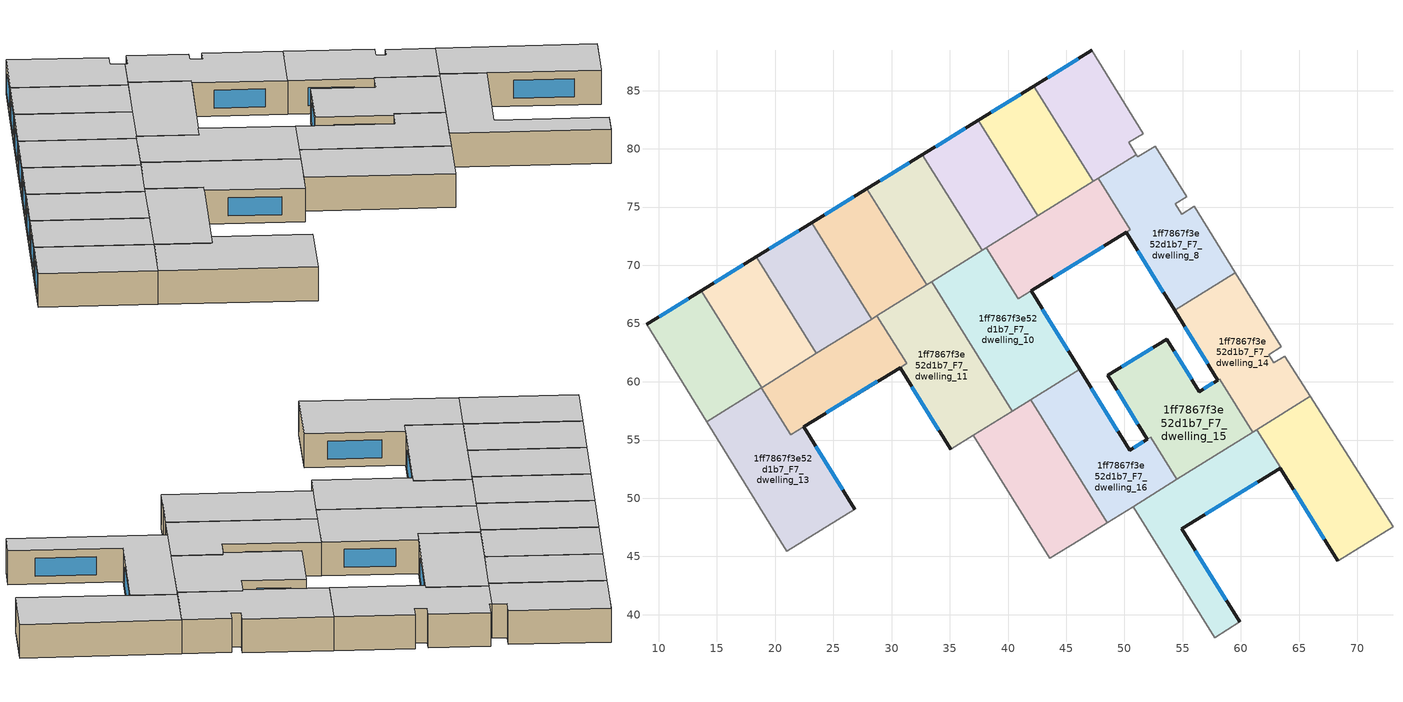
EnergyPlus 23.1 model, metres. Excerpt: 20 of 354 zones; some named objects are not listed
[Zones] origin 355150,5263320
1ff7867f3e52d1b7_F7_dwelling_0
 floor to 1ff7867f3e52d1b7_F6_dwelling_0 (EU_floor_Construction): 47.19,88.45 51.62,81.31 50.37,80.54 51.01,79.5 47.32,77.21 42.22,85.39 z21
 wall outside (EU_wall_Construction): 47.19,88.45 42.22,85.39 z21:24
 wall adiabatic (EU_wall_Construction): 51.01,79.5 50.37,80.54 51.62,81.31 47.19,88.45 z21:24
 wall to 1ff7867f3e52d1b7_F7_dwelling_1 (EU_wall_Construction): 42.22,85.39 47.32,77.21 z21:24
 wall to 1ff7867f3e52d1b7_F7_dwelling_8 (EU_wall_Construction): 47.76,77.48 51.01,79.5 z21:24
 wall to 1ff7867f3e52d1b7_F7_dwelling_9 (EU_wall_Construction): 47.32,77.21 47.76,77.48 z21:24
 window (EU_Window_Construction): 46.02,87.73 43.39,86.11 z21.7:23.3
 ceiling to 1ff7867f3e52d1b7_F8_dwelling_0 (EU_floor_Construction): 51.01,79.5 50.37,80.54 51.62,81.31 47.19,88.45 42.22,85.39 47.32,77.21 z24
1ff7867f3e52d1b7_F7_dwelling_1
 floor to 1ff7867f3e52d1b7_F6_dwelling_1 (EU_floor_Construction): 42.22,85.39 47.32,77.21 42.54,74.24 37.43,82.45 z21
 wall outside (EU_wall_Construction): 42.22,85.39 37.43,82.45 z21:24
 wall to 1ff7867f3e52d1b7_F7_dwelling_2 (EU_wall_Construction): 37.43,82.45 42.54,74.24 z21:24
 wall to 1ff7867f3e52d1b7_F7_dwelling_9 (EU_wall_Construction): 42.54,74.24 47.32,77.21 z21:24
 window (EU_Window_Construction): 41.1,84.7 38.56,83.14 z21.7:23.3
 ceiling to 1ff7867f3e52d1b7_F8_dwelling_1 (EU_floor_Construction): 47.32,77.21 42.22,85.39 37.43,82.45 42.54,74.24 z24
1ff7867f3e52d1b7_F7_dwelling_10
 floor to 1ff7867f3e52d1b7_F6_dwelling_10 (EU_floor_Construction): 41.98,67.81 46.15,61.07 40.35,57.47 33.44,68.58 38.14,71.5 40.86,67.12 z21
 wall outside (EU_wall_Construction): 46.15,61.07 41.98,67.81 z21:24
 wall to 1ff7867f3e52d1b7_F7_dwelling_11 (EU_wall_Construction): 33.44,68.58 40.35,57.47 z21:24
 wall to 1ff7867f3e52d1b7_F7_dwelling_9 (EU_wall_Construction): 41.98,67.81 40.86,67.12 38.14,71.5 z21:24
 wall to 1ff7867f3e52d1b7_F7_dwelling_16 (EU_wall_Construction): 41.96,58.46 46.15,61.07 z21:24
 wall to 1ff7867f3e52d1b7_F7_dwelling_3 (EU_wall_Construction): 37.77,71.27 33.44,68.58 z21:24
 wall to 1ff7867f3e52d1b7_F7_dwelling_17 (EU_wall_Construction): 40.36,57.47 41.96,58.46 z21:24
 wall to 1ff7867f3e52d1b7_F7_dwelling_2 (EU_wall_Construction): 38.14,71.5 37.77,71.27 z21:24
 window (EU_Window_Construction): 45.17,62.65 42.96,66.23 z21.7:23.3
 ceiling to 1ff7867f3e52d1b7_F8_dwelling_10 (EU_floor_Construction): 46.15,61.07 41.98,67.81 40.86,67.12 38.14,71.5 33.44,68.58 40.35,57.47 z24
1ff7867f3e52d1b7_F7_dwelling_11
 floor to 1ff7867f3e52d1b7_F6_dwelling_11 (EU_floor_Construction): 33.44,68.58 40.35,57.47 35.08,54.19 30.72,61.22 31.29,61.57 28.74,65.66 z21
 wall outside (EU_wall_Construction): 30.72,61.22 35.08,54.19 z21:24
 wall to 1ff7867f3e52d1b7_F7_dwelling_12 (EU_wall_Construction): 28.74,65.66 31.29,61.57 30.72,61.22 z21:24
 wall to 1ff7867f3e52d1b7_F7_dwelling_4 (EU_wall_Construction): 33.02,68.32 28.74,65.66 z21:24
 wall to 1ff7867f3e52d1b7_F7_dwelling_17 (EU_wall_Construction): 37.01,55.39 40.35,57.47 z21:24
 wall to 1ff7867f3e52d1b7_F7_dwelling_18 (EU_wall_Construction): 35.08,54.19 37.01,55.39 z21:24
 wall to 1ff7867f3e52d1b7_F7_dwelling_3 (EU_wall_Construction): 33.44,68.58 33.02,68.32 z21:24
 window (EU_Window_Construction): 31.75,59.57 34.06,55.84 z21.7:23.3
 ceiling to 1ff7867f3e52d1b7_F8_dwelling_11 (EU_floor_Construction): 40.35,57.47 33.44,68.58 28.74,65.66 31.29,61.57 30.72,61.22 35.08,54.19 z24
1ff7867f3e52d1b7_F7_dwelling_12
 floor to 1ff7867f3e52d1b7_F6_dwelling_12 (EU_floor_Construction): 28.74,65.66 31.29,61.57 21.33,55.45 18.82,59.49 z21
 wall outside (EU_wall_Construction): 22.45,56.14 30.73,61.22 z21:24
 wall to 1ff7867f3e52d1b7_F7_dwelling_13 (EU_wall_Construction): 18.82,59.49 21.33,55.45 22.45,56.14 z21:24
 wall to 1ff7867f3e52d1b7_F7_dwelling_5 (EU_wall_Construction): 28.28,65.37 23.55,62.43 z21:24
 wall to 1ff7867f3e52d1b7_F7_dwelling_6 (EU_wall_Construction): 23.55,62.43 18.84,59.5 z21:24
 wall to 1ff7867f3e52d1b7_F7_dwelling_4 (EU_wall_Construction): 28.74,65.66 28.28,65.37 z21:24
 wall to 1ff7867f3e52d1b7_F7_dwelling_7 (EU_wall_Construction): 18.84,59.5 18.82,59.49 z21:24
 window (EU_Window_Construction): 24.4,57.33 28.78,60.03 z21.7:23.3
 ceiling to 1ff7867f3e52d1b7_F8_dwelling_12 (EU_floor_Construction): 31.29,61.57 28.74,65.66 18.82,59.49 21.33,55.45 z24
1ff7867f3e52d1b7_F7_dwelling_13
 floor to 1ff7867f3e52d1b7_F6_dwelling_13 (EU_floor_Construction): 22.45,56.14 26.84,49.06 21.02,45.44 14.13,56.57 18.82,59.49 21.33,55.45 z21
 wall outside (EU_wall_Construction): 26.84,49.06 22.45,56.14 z21:24
 wall to 1ff7867f3e52d1b7_F7_dwelling_19 (EU_wall_Construction): 21.02,45.44 26.84,49.06 z21:24
 wall adiabatic (EU_wall_Construction): 14.13,56.57 21.02,45.44 z21:24
 wall to 1ff7867f3e52d1b7_F7_dwelling_7 (EU_wall_Construction): 18.82,59.49 14.13,56.57 z21:24
 window (EU_Window_Construction): 25.81,50.72 23.48,54.48 z21.7:23.3
 ceiling to 1ff7867f3e52d1b7_F8_dwelling_13 (EU_floor_Construction): 26.84,49.06 22.45,56.14 21.33,55.45 18.82,59.49 14.13,56.57 21.02,45.44 z24
1ff7867f3e52d1b7_F7_dwelling_14
 floor to 1ff7867f3e52d1b7_F6_dwelling_14 (EU_floor_Construction): 59.51,69.38 63.46,63.01 62.38,62.33 62.83,61.62 63.75,62.2 65.95,58.74 61.01,55.67 58.17,60.23 58.01,60.13 54.29,66.13 z21
 wall outside (EU_wall_Construction): 54.29,66.13 58.01,60.13 z21:24
 wall adiabatic (EU_wall_Construction): 65.95,58.74 63.75,62.2 62.83,61.62 62.38,62.33 63.46,63.01 59.51,69.38 z21:24
 wall to 1ff7867f3e52d1b7_F7_dwelling_8 (EU_wall_Construction): 59.51,69.38 54.29,66.13 z21:24
 wall to 1ff7867f3e52d1b7_F7_dwelling_20 (EU_wall_Construction): 61.36,55.89 65.95,58.74 z21:24
 wall to 1ff7867f3e52d1b7_F7_dwelling_15 (EU_wall_Construction): 58.17,60.22 61.01,55.67 / 58.01,60.13 58.17,60.23 z21:24
 wall to 1ff7867f3e52d1b7_F7_dwelling_21 (EU_wall_Construction): 61.01,55.67 61.36,55.89 z21:24
 window (EU_Window_Construction): 55.17,64.72 57.14,61.54 z21.7:23.3
 ceiling to 1ff7867f3e52d1b7_F8_dwelling_14 (EU_floor_Construction): 65.95,58.74 63.75,62.2 62.83,61.62 62.38,62.33 63.46,63.01 59.51,69.38 54.29,66.13 58.01,60.13 58.17,60.23 61.01,55.67 z24
1ff7867f3e52d1b7_F7_dwelling_15
 floor to 1ff7867f3e52d1b7_F6_dwelling_15 (EU_floor_Construction): 58.17,60.22 61.01,55.67 54.5,51.62 52.24,55.24 51.96,55.06 48.57,60.54 53.64,63.66 56.43,59.16 58.01,60.13 z21
 wall outside (EU_wall_Construction): 58.01,60.12 56.43,59.16 53.64,63.66 48.57,60.54 51.96,55.06 z21:24
 wall to 1ff7867f3e52d1b7_F7_dwelling_21 (EU_wall_Construction): 54.5,51.62 61.01,55.67 z21:24
 wall to 1ff7867f3e52d1b7_F7_dwelling_16 (EU_wall_Construction): 52.25,55.24 54.5,51.62 / 51.96,55.06 52.24,55.24 z21:24
 window (EU_Window_Construction): 55.77,60.21 54.29,62.6 / 57.63,59.9 56.8,59.38 / 49.36,59.25 51.16,56.35 / 52.45,62.93 49.76,61.27 z21.7:23.3
 ceiling to 1ff7867f3e52d1b7_F8_dwelling_15 (EU_floor_Construction): 61.01,55.67 58.17,60.22 58.01,60.13 56.43,59.16 53.64,63.66 48.57,60.54 51.96,55.06 52.24,55.24 54.5,51.62 z24
1ff7867f3e52d1b7_F7_dwelling_16
 floor to 1ff7867f3e52d1b7_F6_dwelling_16 (EU_floor_Construction): 52.24,55.24 54.5,51.62 48.52,47.91 41.96,58.46 46.15,61.07 50.45,54.13 z21
 wall outside (EU_wall_Construction): 51.96,55.06 50.45,54.13 46.15,61.07 z21:24
 wall to 1ff7867f3e52d1b7_F7_dwelling_17 (EU_wall_Construction): 41.96,58.46 48.52,47.91 z21:24
 wall to 1ff7867f3e52d1b7_F7_dwelling_22 (EU_wall_Construction): 48.52,47.91 50.74,49.28 z21:24
 wall to 1ff7867f3e52d1b7_F7_dwelling_21 (EU_wall_Construction): 50.74,49.28 54.5,51.62 z21:24
 window (EU_Window_Construction): 49.44,55.76 47.16,59.44 / 51.6,54.84 50.8,54.35 z21.7:23.3
 ceiling to 1ff7867f3e52d1b7_F8_dwelling_16 (EU_floor_Construction): 54.5,51.62 52.24,55.24 50.45,54.13 46.15,61.07 41.96,58.46 48.52,47.91 z24
1ff7867f3e52d1b7_F7_dwelling_17
 floor to 1ff7867f3e52d1b7_F6_dwelling_17 (EU_floor_Construction): 41.96,58.46 48.52,47.91 43.58,44.83 37.01,55.39 z21
 wall to 1ff7867f3e52d1b7_F7_dwelling_18 (EU_wall_Construction): 37.01,55.39 43.58,44.83 z21:24
 wall to 1ff7867f3e52d1b7_F7_dwelling_23 (EU_wall_Construction): 43.58,44.83 46.09,46.39 z21:24
 wall to 1ff7867f3e52d1b7_F7_dwelling_22 (EU_wall_Construction): 46.09,46.39 48.52,47.9 z21:24
 ceiling to 1ff7867f3e52d1b7_F8_dwelling_17 (EU_floor_Construction): 48.52,47.91 41.96,58.46 37.01,55.39 43.58,44.83 z24
1ff7867f3e52d1b7_F7_dwelling_2
 floor to 1ff7867f3e52d1b7_F6_dwelling_2 (EU_floor_Construction): 37.43,82.45 42.54,74.24 37.77,71.27 32.66,79.5 z21
 wall outside (EU_wall_Construction): 37.43,82.45 32.66,79.5 z21:24
 wall to 1ff7867f3e52d1b7_F7_dwelling_3 (EU_wall_Construction): 32.66,79.5 37.77,71.27 z21:24
 wall to 1ff7867f3e52d1b7_F7_dwelling_9 (EU_wall_Construction): 38.14,71.5 42.54,74.24 z21:24
 window (EU_Window_Construction): 36.31,81.76 33.78,80.2 z21.7:23.3
 ceiling to 1ff7867f3e52d1b7_F8_dwelling_2 (EU_floor_Construction): 42.54,74.24 37.43,82.45 32.66,79.5 37.77,71.27 z24
1ff7867f3e52d1b7_F7_dwelling_20
 floor to 1ff7867f3e52d1b7_F6_dwelling_20 (EU_floor_Construction): 65.95,58.74 73.05,47.56 68.35,44.64 68.31,44.62 63.38,52.59 63.4,52.61 61.36,55.89 z21
 wall outside (EU_wall_Construction): 63.38,52.59 68.31,44.62 z21:24
 wall adiabatic (EU_wall_Construction): 73.05,47.56 65.95,58.74 z21:24
 wall to 1ff7867f3e52d1b7_F7_dwelling_21 (EU_wall_Construction): 61.36,55.89 63.4,52.61 63.38,52.59 z21:24
 wall to 1ff7867f3e52d1b7_F7_dwelling_26 (EU_wall_Construction): 68.31,44.62 68.35,44.64 73.05,47.56 z21:24
 window (EU_Window_Construction): 64.54,50.72 67.15,46.49 z21.7:23.3
 ceiling to 1ff7867f3e52d1b7_F8_dwelling_20 (EU_floor_Construction): 73.05,47.56 65.95,58.74 61.36,55.89 63.4,52.61 63.38,52.59 68.31,44.62 68.35,44.64 z24
1ff7867f3e52d1b7_F7_dwelling_21
 floor to 1ff7867f3e52d1b7_F6_dwelling_21 (EU_floor_Construction): 61.36,55.89 63.4,52.61 63.37,52.59 54.93,47.39 59.89,39.38 57.73,38.04 50.74,49.28 z21
 wall outside (EU_wall_Construction): 59.89,39.38 54.93,47.39 63.37,52.59 z21:24
 wall to 1ff7867f3e52d1b7_F7_dwelling_22 (EU_wall_Construction): 50.74,49.28 57.73,38.04 z21:24
 wall to 1ff7867f3e52d1b7_F7_dwelling_28 (EU_wall_Construction): 57.73,38.04 59.89,39.38 z21:24
 window (EU_Window_Construction): 56.91,48.61 61.39,51.37 / 58.73,41.26 56.09,45.51 z21.7:23.3
 ceiling to 1ff7867f3e52d1b7_F8_dwelling_21 (EU_floor_Construction): 59.89,39.38 54.93,47.39 63.37,52.59 63.4,52.61 61.36,55.89 50.74,49.28 57.73,38.04 z24
1ff7867f3e52d1b7_F7_dwelling_3
 floor to 1ff7867f3e52d1b7_F6_dwelling_3 (EU_floor_Construction): 32.66,79.5 37.77,71.27 33.02,68.32 27.89,76.57 z21
 wall outside (EU_wall_Construction): 32.66,79.5 27.89,76.57 z21:24
 wall to 1ff7867f3e52d1b7_F7_dwelling_4 (EU_wall_Construction): 27.89,76.57 33.02,68.32 z21:24
 window (EU_Window_Construction): 31.54,78.82 29.01,77.26 z21.7:23.3
 ceiling to 1ff7867f3e52d1b7_F8_dwelling_3 (EU_floor_Construction): 37.77,71.27 32.66,79.5 27.89,76.57 33.02,68.32 z24
1ff7867f3e52d1b7_F7_dwelling_4
 floor to 1ff7867f3e52d1b7_F6_dwelling_4 (EU_floor_Construction): 27.89,76.57 33.02,68.32 28.28,65.37 23.14,73.65 z21
 wall outside (EU_wall_Construction): 27.89,76.57 23.14,73.65 z21:24
 wall to 1ff7867f3e52d1b7_F7_dwelling_5 (EU_wall_Construction): 23.14,73.65 28.28,65.37 z21:24
 window (EU_Window_Construction): 26.77,75.89 24.25,74.33 z21.7:23.3
 ceiling to 1ff7867f3e52d1b7_F8_dwelling_4 (EU_floor_Construction): 33.02,68.32 27.89,76.57 23.14,73.65 28.28,65.37 z24
1ff7867f3e52d1b7_F7_dwelling_5
 floor to 1ff7867f3e52d1b7_F6_dwelling_5 (EU_floor_Construction): 23.14,73.65 28.28,65.37 23.55,62.43 18.4,70.73 z21
 wall outside (EU_wall_Construction): 23.14,73.65 18.4,70.73 z21:24
 wall to 1ff7867f3e52d1b7_F7_dwelling_6 (EU_wall_Construction): 18.4,70.73 23.55,62.43 z21:24
 window (EU_Window_Construction): 22.02,72.96 19.51,71.41 z21.7:23.3
 ceiling to 1ff7867f3e52d1b7_F8_dwelling_5 (EU_floor_Construction): 28.28,65.37 23.14,73.65 18.4,70.73 23.55,62.43 z24
1ff7867f3e52d1b7_F7_dwelling_6
 floor to 1ff7867f3e52d1b7_F6_dwelling_6 (EU_floor_Construction): 18.4,70.73 23.55,62.43 18.84,59.5 13.67,67.82 z21
 wall outside (EU_wall_Construction): 18.4,70.73 13.67,67.82 z21:24
 wall to 1ff7867f3e52d1b7_F7_dwelling_7 (EU_wall_Construction): 13.67,67.82 18.84,59.5 z21:24
 window (EU_Window_Construction): 17.28,70.05 14.78,68.5 z21.7:23.3
 ceiling to 1ff7867f3e52d1b7_F8_dwelling_6 (EU_floor_Construction): 23.55,62.43 18.4,70.73 13.67,67.82 18.84,59.5 z24
1ff7867f3e52d1b7_F7_dwelling_7
 floor to 1ff7867f3e52d1b7_F6_dwelling_7 (EU_floor_Construction): 13.67,67.82 18.84,59.5 14.13,56.57 8.96,64.92 z21
 wall outside (EU_wall_Construction): 13.67,67.82 8.96,64.92 z21:24
 wall adiabatic (EU_wall_Construction): 8.96,64.92 14.13,56.57 z21:24
 window (EU_Window_Construction): 12.56,67.14 10.06,65.6 z21.7:23.3
 ceiling to 1ff7867f3e52d1b7_F8_dwelling_7 (EU_floor_Construction): 18.84,59.5 13.67,67.82 8.96,64.92 14.13,56.57 z24
1ff7867f3e52d1b7_F7_dwelling_8
 floor to 1ff7867f3e52d1b7_F6_dwelling_8 (EU_floor_Construction): 55.33,75.89 54.38,75.3 54.93,74.39 56,75.06 59.51,69.38 54.29,66.13 50.15,72.83 50.51,73.05 47.76,77.48 51.01,79.5 51.14,79.3 52.65,80.23 z21
 wall outside (EU_wall_Construction): 50.15,72.83 54.29,66.13 z21:24
 wall adiabatic (EU_wall_Construction): 59.51,69.38 56,75.06 54.93,74.39 54.38,75.3 55.33,75.89 52.65,80.23 51.14,79.3 51.01,79.5 z21:24
 wall to 1ff7867f3e52d1b7_F7_dwelling_9 (EU_wall_Construction): 47.76,77.48 50.51,73.05 50.15,72.83 z21:24
 window (EU_Window_Construction): 51.12,71.26 53.32,67.71 z21.7:23.3
 ceiling to 1ff7867f3e52d1b7_F8_dwelling_8 (EU_floor_Construction): 59.51,69.38 56,75.06 54.93,74.39 54.38,75.3 55.33,75.89 52.65,80.23 51.14,79.3 51.01,79.5 47.76,77.48 50.51,73.05 50.15,72.83 54.29,66.13 z24
1ff7867f3e52d1b7_F7_dwelling_9
 floor to 1ff7867f3e52d1b7_F6_dwelling_9 (EU_floor_Construction): 47.76,77.48 50.51,73.05 40.86,67.12 38.14,71.5 z21
 wall outside (EU_wall_Construction): 41.98,67.81 50.15,72.83 z21:24
 window (EU_Window_Construction): 43.9,68.99 48.23,71.65 z21.7:23.3
 ceiling to 1ff7867f3e52d1b7_F8_dwelling_9 (EU_floor_Construction): 50.51,73.05 47.76,77.48 38.14,71.5 40.86,67.12 z24
[Building]
EU S2 Campaign: North Axis=0; Terrain=City; Solar Distribution=FullExterior
[Site:Location]
Budapest.Ferenc.Liszt.Intl.AP: Latitude=47.437; Longitude=19.256; Time Zone=1; Elevation=185
[SizingPeriod:WeatherFileDays]
AnnualSizingPeriod: Begin Month=1; Begin Day of Month=1; End Month=12; End Day of Month=31; Day of Week for Start Day=Monday; Use Weather File Daylight Saving Period=No; Use Weather File Rain and Snow Indicators=No
[MATERIAL]
EU_InternalMass_Material: Roughness=MediumRough; Thickness=0.1; Conductivity=1; Density=1800; Specific Heat=900; Thermal Absorptance=0.9; Solar Absorptance=0.7; Visible Absorptance=0.7
[MATERIAL:NOMASS] Roughness=MediumRough; Thermal Absorptance=0.9; Solar Absorptance=0.7; Visible Absorptance=0.7
Name | Thermal Resistance
EU_wall_NoMass | 0.832559
EU_floor_NoMass | 0.872794
[WINDOWMATERIAL:SIMPLEGLAZINGSYSTEM]
EU_Window_SimpleGlazing: UFactor=2.79869; Solar Heat Gain Coefficient=0.75; Visible Transmittance=0.75
[CONSTRUCTION]
EU_wall_Construction: EU_wall_NoMass
EU_floor_Construction: EU_floor_NoMass
EU_Window_Construction: EU_Window_SimpleGlazing
EU_InternalMass_Construction: EU_InternalMass_Material
[ZONE] Type=1; Multiplier=1; Ceiling Height=autocalculate; Floor Area=autocalculate; Part of Total Floor Area=Yes
Name | Volume
1ff7867f3e52d1b7_F7_dwelling_0 | 162.953
1ff7867f3e52d1b7_F7_dwelling_1 | 162.927
1ff7867f3e52d1b7_F7_dwelling_10 | 248.158
1ff7867f3e52d1b7_F7_dwelling_11 | 233.833
1ff7867f3e52d1b7_F7_dwelling_12 | 167.907
1ff7867f3e52d1b7_F7_dwelling_13 | 250.023
1ff7867f3e52d1b7_F7_dwelling_14 | 221.111
1ff7867f3e52d1b7_F7_dwelling_15 | 219.817
1ff7867f3e52d1b7_F7_dwelling_16 | 210.796
1ff7867f3e52d1b7_F7_dwelling_17 | 217.256
1ff7867f3e52d1b7_F7_dwelling_2 | 162.947
1ff7867f3e52d1b7_F7_dwelling_20 | 218.36
1ff7867f3e52d1b7_F7_dwelling_21 | 216.167
1ff7867f3e52d1b7_F7_dwelling_3 | 162.949
1ff7867f3e52d1b7_F7_dwelling_4 | 162.935
1ff7867f3e52d1b7_F7_dwelling_5 | 162.948
1ff7867f3e52d1b7_F7_dwelling_6 | 162.921
1ff7867f3e52d1b7_F7_dwelling_7 | 162.956
1ff7867f3e52d1b7_F7_dwelling_8 | 227.431
1ff7867f3e52d1b7_F7_dwelling_9 | 176.137
[INTERNALMASS] Construction=EU_InternalMass_Construction
Name | Zone or ZoneList | Surface Area
1ff7867f3e52d1b7_F7_dwelling_0_EU_InternalMass | 1ff7867f3e52d1b7_F7_dwelling_0 | 54.3176
1ff7867f3e52d1b7_F7_dwelling_1_EU_InternalMass | 1ff7867f3e52d1b7_F7_dwelling_1 | 54.309
1ff7867f3e52d1b7_F7_dwelling_2_EU_InternalMass | 1ff7867f3e52d1b7_F7_dwelling_2 | 54.3156
1ff7867f3e52d1b7_F7_dwelling_3_EU_InternalMass | 1ff7867f3e52d1b7_F7_dwelling_3 | 54.3164
1ff7867f3e52d1b7_F7_dwelling_4_EU_InternalMass | 1ff7867f3e52d1b7_F7_dwelling_4 | 54.3115
1ff7867f3e52d1b7_F7_dwelling_5_EU_InternalMass | 1ff7867f3e52d1b7_F7_dwelling_5 | 54.3161
1ff7867f3e52d1b7_F7_dwelling_6_EU_InternalMass | 1ff7867f3e52d1b7_F7_dwelling_6 | 54.3068
1ff7867f3e52d1b7_F7_dwelling_7_EU_InternalMass | 1ff7867f3e52d1b7_F7_dwelling_7 | 54.3185
1ff7867f3e52d1b7_F7_dwelling_8_EU_InternalMass | 1ff7867f3e52d1b7_F7_dwelling_8 | 75.8117
1ff7867f3e52d1b7_F7_dwelling_9_EU_InternalMass | 1ff7867f3e52d1b7_F7_dwelling_9 | 58.7085
1ff7867f3e52d1b7_F7_dwelling_10_EU_InternalMass | 1ff7867f3e52d1b7_F7_dwelling_10 | 82.7193
1ff7867f3e52d1b7_F7_dwelling_11_EU_InternalMass | 1ff7867f3e52d1b7_F7_dwelling_11 | 77.9441
1ff7867f3e52d1b7_F7_dwelling_12_EU_InternalMass | 1ff7867f3e52d1b7_F7_dwelling_12 | 55.9651
1ff7867f3e52d1b7_F7_dwelling_13_EU_InternalMass | 1ff7867f3e52d1b7_F7_dwelling_13 | 83.3393
1ff7867f3e52d1b7_F7_dwelling_14_EU_InternalMass | 1ff7867f3e52d1b7_F7_dwelling_14 | 73.7034
1ff7867f3e52d1b7_F7_dwelling_15_EU_InternalMass | 1ff7867f3e52d1b7_F7_dwelling_15 | 73.2719
1ff7867f3e52d1b7_F7_dwelling_16_EU_InternalMass | 1ff7867f3e52d1b7_F7_dwelling_16 | 70.266
1ff7867f3e52d1b7_F7_dwelling_17_EU_InternalMass | 1ff7867f3e52d1b7_F7_dwelling_17 | 72.4188
1ff7867f3e52d1b7_F7_dwelling_20_EU_InternalMass | 1ff7867f3e52d1b7_F7_dwelling_20 | 72.7865
1ff7867f3e52d1b7_F7_dwelling_21_EU_InternalMass | 1ff7867f3e52d1b7_F7_dwelling_21 | 72.0549
[OTHEREQUIPMENT] Fuel Type=Electricity; Design Level Calculation Method=Watts/Area; Power per Zone Floor Area=1; Fraction Latent=0; Fraction Radiant=0; Fraction Lost=0; Carbon Dioxide Generation Rate=0; EndUse Subcategory=EU_Step8_InternalGains
Name | Zone or ZoneList or Space or SpaceList | Schedule
EU_Step8_InternalGain_1ff7867f3e52d1b7_F7_dwelling_0_f000 | 1ff7867f3e52d1b7_F7_dwelling_0 | EU_Step8_GainSchedule_1ff7867f3e52d1b7_F7_dwelling_0_f000
EU_Step8_InternalGain_1ff7867f3e52d1b7_F7_dwelling_1_f000 | 1ff7867f3e52d1b7_F7_dwelling_1 | EU_Step8_GainSchedule_1ff7867f3e52d1b7_F7_dwelling_1_f000
EU_Step8_InternalGain_1ff7867f3e52d1b7_F7_dwelling_2_f000 | 1ff7867f3e52d1b7_F7_dwelling_2 | EU_Step8_GainSchedule_1ff7867f3e52d1b7_F7_dwelling_2_f000
EU_Step8_InternalGain_1ff7867f3e52d1b7_F7_dwelling_3_f000 | 1ff7867f3e52d1b7_F7_dwelling_3 | EU_Step8_GainSchedule_1ff7867f3e52d1b7_F7_dwelling_3_f000
EU_Step8_InternalGain_1ff7867f3e52d1b7_F7_dwelling_4_f000 | 1ff7867f3e52d1b7_F7_dwelling_4 | EU_Step8_GainSchedule_1ff7867f3e52d1b7_F7_dwelling_4_f000
EU_Step8_InternalGain_1ff7867f3e52d1b7_F7_dwelling_5_f000 | 1ff7867f3e52d1b7_F7_dwelling_5 | EU_Step8_GainSchedule_1ff7867f3e52d1b7_F7_dwelling_5_f000
EU_Step8_InternalGain_1ff7867f3e52d1b7_F7_dwelling_6_f000 | 1ff7867f3e52d1b7_F7_dwelling_6 | EU_Step8_GainSchedule_1ff7867f3e52d1b7_F7_dwelling_6_f000
EU_Step8_InternalGain_1ff7867f3e52d1b7_F7_dwelling_7_f000 | 1ff7867f3e52d1b7_F7_dwelling_7 | EU_Step8_GainSchedule_1ff7867f3e52d1b7_F7_dwelling_7_f000
EU_Step8_InternalGain_1ff7867f3e52d1b7_F7_dwelling_8_f000 | 1ff7867f3e52d1b7_F7_dwelling_8 | EU_Step8_GainSchedule_1ff7867f3e52d1b7_F7_dwelling_8_f000
EU_Step8_InternalGain_1ff7867f3e52d1b7_F7_dwelling_9_f000 | 1ff7867f3e52d1b7_F7_dwelling_9 | EU_Step8_GainSchedule_1ff7867f3e52d1b7_F7_dwelling_9_f000
EU_Step8_InternalGain_1ff7867f3e52d1b7_F7_dwelling_10_f000 | 1ff7867f3e52d1b7_F7_dwelling_10 | EU_Step8_GainSchedule_1ff7867f3e52d1b7_F7_dwelling_10_f000
EU_Step8_InternalGain_1ff7867f3e52d1b7_F7_dwelling_11_f000 | 1ff7867f3e52d1b7_F7_dwelling_11 | EU_Step8_GainSchedule_1ff7867f3e52d1b7_F7_dwelling_11_f000
EU_Step8_InternalGain_1ff7867f3e52d1b7_F7_dwelling_12_f000 | 1ff7867f3e52d1b7_F7_dwelling_12 | EU_Step8_GainSchedule_1ff7867f3e52d1b7_F7_dwelling_12_f000
EU_Step8_InternalGain_1ff7867f3e52d1b7_F7_dwelling_13_f000 | 1ff7867f3e52d1b7_F7_dwelling_13 | EU_Step8_GainSchedule_1ff7867f3e52d1b7_F7_dwelling_13_f000
EU_Step8_InternalGain_1ff7867f3e52d1b7_F7_dwelling_14_f000 | 1ff7867f3e52d1b7_F7_dwelling_14 | EU_Step8_GainSchedule_1ff7867f3e52d1b7_F7_dwelling_14_f000
EU_Step8_InternalGain_1ff7867f3e52d1b7_F7_dwelling_15_f000 | 1ff7867f3e52d1b7_F7_dwelling_15 | EU_Step8_GainSchedule_1ff7867f3e52d1b7_F7_dwelling_15_f000
EU_Step8_InternalGain_1ff7867f3e52d1b7_F7_dwelling_16_f000 | 1ff7867f3e52d1b7_F7_dwelling_16 | EU_Step8_GainSchedule_1ff7867f3e52d1b7_F7_dwelling_16_f000
EU_Step8_InternalGain_1ff7867f3e52d1b7_F7_dwelling_17_f000 | 1ff7867f3e52d1b7_F7_dwelling_17 | EU_Step8_GainSchedule_1ff7867f3e52d1b7_F7_dwelling_17_f000
EU_Step8_InternalGain_1ff7867f3e52d1b7_F7_dwelling_20_f000 | 1ff7867f3e52d1b7_F7_dwelling_20 | EU_Step8_GainSchedule_1ff7867f3e52d1b7_F7_dwelling_20_f000
EU_Step8_InternalGain_1ff7867f3e52d1b7_F7_dwelling_21_f000 | 1ff7867f3e52d1b7_F7_dwelling_21 | EU_Step8_GainSchedule_1ff7867f3e52d1b7_F7_dwelling_21_f000
[ZONEVENTILATION:DESIGNFLOWRATE] Schedule=EU_AlwaysOn; Design Flow Rate Calculation Method=AirChanges/Hour; Air Changes per Hour=0.475469; Ventilation Type=Natural; Fan Pressure Rise=0; Fan Total Efficiency=1; Constant Term Coefficient=1; Temperature Term Coefficient=0; Velocity Term Coefficient=0; Velocity Squared Term Coefficient=0; Minimum Indoor Temperature=-100; Maximum Indoor Temperature=100; Delta Temperature=-100; Minimum Outdoor Temperature=-100; Maximum Outdoor Temperature=100; Maximum Wind Speed=40
Name | Zone or ZoneList or Space or SpaceList
EU_ConstantAir_1ff7867f3e52d1b7_F7_dwelling_0 | 1ff7867f3e52d1b7_F7_dwelling_0
EU_ConstantAir_1ff7867f3e52d1b7_F7_dwelling_1 | 1ff7867f3e52d1b7_F7_dwelling_1
EU_ConstantAir_1ff7867f3e52d1b7_F7_dwelling_2 | 1ff7867f3e52d1b7_F7_dwelling_2
EU_ConstantAir_1ff7867f3e52d1b7_F7_dwelling_3 | 1ff7867f3e52d1b7_F7_dwelling_3
EU_ConstantAir_1ff7867f3e52d1b7_F7_dwelling_4 | 1ff7867f3e52d1b7_F7_dwelling_4
EU_ConstantAir_1ff7867f3e52d1b7_F7_dwelling_5 | 1ff7867f3e52d1b7_F7_dwelling_5
EU_ConstantAir_1ff7867f3e52d1b7_F7_dwelling_6 | 1ff7867f3e52d1b7_F7_dwelling_6
EU_ConstantAir_1ff7867f3e52d1b7_F7_dwelling_7 | 1ff7867f3e52d1b7_F7_dwelling_7
EU_ConstantAir_1ff7867f3e52d1b7_F7_dwelling_8 | 1ff7867f3e52d1b7_F7_dwelling_8
EU_ConstantAir_1ff7867f3e52d1b7_F7_dwelling_9 | 1ff7867f3e52d1b7_F7_dwelling_9
EU_ConstantAir_1ff7867f3e52d1b7_F7_dwelling_10 | 1ff7867f3e52d1b7_F7_dwelling_10
EU_ConstantAir_1ff7867f3e52d1b7_F7_dwelling_11 | 1ff7867f3e52d1b7_F7_dwelling_11
EU_ConstantAir_1ff7867f3e52d1b7_F7_dwelling_12 | 1ff7867f3e52d1b7_F7_dwelling_12
EU_ConstantAir_1ff7867f3e52d1b7_F7_dwelling_13 | 1ff7867f3e52d1b7_F7_dwelling_13
EU_ConstantAir_1ff7867f3e52d1b7_F7_dwelling_14 | 1ff7867f3e52d1b7_F7_dwelling_14
EU_ConstantAir_1ff7867f3e52d1b7_F7_dwelling_15 | 1ff7867f3e52d1b7_F7_dwelling_15
EU_ConstantAir_1ff7867f3e52d1b7_F7_dwelling_16 | 1ff7867f3e52d1b7_F7_dwelling_16
EU_ConstantAir_1ff7867f3e52d1b7_F7_dwelling_17 | 1ff7867f3e52d1b7_F7_dwelling_17
EU_ConstantAir_1ff7867f3e52d1b7_F7_dwelling_20 | 1ff7867f3e52d1b7_F7_dwelling_20
EU_ConstantAir_1ff7867f3e52d1b7_F7_dwelling_21 | 1ff7867f3e52d1b7_F7_dwelling_21
[HVACTEMPLATE:ZONE:IDEALLOADSAIRSYSTEM] System Availability Schedule=EU_AlwaysOn; Maximum Heating Supply Air Temperature=50; Minimum Cooling Supply Air Temperature=13; Maximum Heating Supply Air Humidity Ratio=0.0156; Minimum Cooling Supply Air Humidity Ratio=0.0077; Heating Limit=NoLimit; Cooling Limit=NoLimit; Heating Availability Schedule=EU_AlwaysOn; Cooling Availability Schedule=EU_CoolingOff; Dehumidification Control Type=ConstantSensibleHeatRatio; Cooling Sensible Heat Ratio=0.7; Dehumidification Setpoint=60; Humidification Control Type=None; Humidification Setpoint=30; Outdoor Air Method=None; Outdoor Air Flow Rate per Person=0.00944; Outdoor Air Flow Rate per Zone Floor Area=0; Outdoor Air Flow Rate per Zone=0; Demand Controlled Ventilation Type=None; Outdoor Air Economizer Type=NoEconomizer; Heat Recovery Type=None; Sensible Heat Recovery Effectiveness=0.7; Latent Heat Recovery Effectiveness=0.65
Name | Template Thermostat
1ff7867f3e52d1b7_F7_dwelling_0 | EU_HeatOnly_1ff7867f3e52d1b7_F7_dwelling_0
1ff7867f3e52d1b7_F7_dwelling_1 | EU_HeatOnly_1ff7867f3e52d1b7_F7_dwelling_1
1ff7867f3e52d1b7_F7_dwelling_2 | EU_HeatOnly_1ff7867f3e52d1b7_F7_dwelling_2
1ff7867f3e52d1b7_F7_dwelling_3 | EU_HeatOnly_1ff7867f3e52d1b7_F7_dwelling_3
1ff7867f3e52d1b7_F7_dwelling_4 | EU_HeatOnly_1ff7867f3e52d1b7_F7_dwelling_4
1ff7867f3e52d1b7_F7_dwelling_5 | EU_HeatOnly_1ff7867f3e52d1b7_F7_dwelling_5
1ff7867f3e52d1b7_F7_dwelling_6 | EU_HeatOnly_1ff7867f3e52d1b7_F7_dwelling_6
1ff7867f3e52d1b7_F7_dwelling_7 | EU_HeatOnly_1ff7867f3e52d1b7_F7_dwelling_7
1ff7867f3e52d1b7_F7_dwelling_8 | EU_HeatOnly_1ff7867f3e52d1b7_F7_dwelling_8
1ff7867f3e52d1b7_F7_dwelling_9 | EU_HeatOnly_1ff7867f3e52d1b7_F7_dwelling_9
1ff7867f3e52d1b7_F7_dwelling_10 | EU_HeatOnly_1ff7867f3e52d1b7_F7_dwelling_10
1ff7867f3e52d1b7_F7_dwelling_11 | EU_HeatOnly_1ff7867f3e52d1b7_F7_dwelling_11
1ff7867f3e52d1b7_F7_dwelling_12 | EU_HeatOnly_1ff7867f3e52d1b7_F7_dwelling_12
1ff7867f3e52d1b7_F7_dwelling_13 | EU_HeatOnly_1ff7867f3e52d1b7_F7_dwelling_13
1ff7867f3e52d1b7_F7_dwelling_14 | EU_HeatOnly_1ff7867f3e52d1b7_F7_dwelling_14
1ff7867f3e52d1b7_F7_dwelling_15 | EU_HeatOnly_1ff7867f3e52d1b7_F7_dwelling_15
1ff7867f3e52d1b7_F7_dwelling_16 | EU_HeatOnly_1ff7867f3e52d1b7_F7_dwelling_16
1ff7867f3e52d1b7_F7_dwelling_17 | EU_HeatOnly_1ff7867f3e52d1b7_F7_dwelling_17
1ff7867f3e52d1b7_F7_dwelling_20 | EU_HeatOnly_1ff7867f3e52d1b7_F7_dwelling_20
1ff7867f3e52d1b7_F7_dwelling_21 | EU_HeatOnly_1ff7867f3e52d1b7_F7_dwelling_21
[SIZING:ZONE] Zone Cooling Design Supply Air Temperature Input Method=SupplyAirTemperature; Zone Cooling Design Supply Air Temperature=13; Zone Heating Design Supply Air Temperature Input Method=SupplyAirTemperature; Zone Heating Design Supply Air Temperature=50; Zone Cooling Design Supply Air Humidity Ratio=0.008; Zone Heating Design Supply Air Humidity Ratio=0.008; Cooling Design Air Flow Method=DesignDay; Cooling Design Air Flow Rate=0; Cooling Minimum Air Flow per Zone Floor Area=0.000762; Cooling Minimum Air Flow=0; Cooling Minimum Air Flow Fraction=0.2; Heating Design Air Flow Method=DesignDay; Heating Design Air Flow Rate=0; Heating Maximum Air Flow per Zone Floor Area=0.002032; Heating Maximum Air Flow=0.141576; Heating Maximum Air Flow Fraction=0.3; Account for Dedicated Outdoor Air System=No; Dedicated Outdoor Air System Control Strategy=NeutralSupplyAir; Dedicated Outdoor Air Low Setpoint Temperature for Design=autosize; Dedicated Outdoor Air High Setpoint Temperature for Design=autosize; Zone Load Sizing Method=Sensible Load Only No Latent Load; Zone Latent Cooling Design Supply Air Humidity Ratio Input Method=HumidityRatioDifference; Zone Cooling Design Supply Air Humidity Ratio Difference=0.005; Zone Latent Heating Design Supply Air Humidity Ratio Input Method=HumidityRatioDifference; Zone Humidification Design Supply Air Humidity Ratio Difference=0.005
1ff7867f3e52d1b7_F7_dwelling_0; 1ff7867f3e52d1b7_F7_dwelling_1; 1ff7867f3e52d1b7_F7_dwelling_2; 1ff7867f3e52d1b7_F7_dwelling_3; 1ff7867f3e52d1b7_F7_dwelling_4; 1ff7867f3e52d1b7_F7_dwelling_5; 1ff7867f3e52d1b7_F7_dwelling_6; 1ff7867f3e52d1b7_F7_dwelling_7; 1ff7867f3e52d1b7_F7_dwelling_8; 1ff7867f3e52d1b7_F7_dwelling_9; 1ff7867f3e52d1b7_F7_dwelling_10; 1ff7867f3e52d1b7_F7_dwelling_11; 1ff7867f3e52d1b7_F7_dwelling_12; 1ff7867f3e52d1b7_F7_dwelling_13; 1ff7867f3e52d1b7_F7_dwelling_14; 1ff7867f3e52d1b7_F7_dwelling_15; 1ff7867f3e52d1b7_F7_dwelling_16; 1ff7867f3e52d1b7_F7_dwelling_17; 1ff7867f3e52d1b7_F7_dwelling_20; 1ff7867f3e52d1b7_F7_dwelling_21
[SCHEDULE:CONSTANT]
Name | Hourly Value
EU_AlwaysOn | 1
EU_CoolingOff | 0
[SCHEDULE:FILE] Column Number=1; Rows to Skip at Top=0; Number of Hours of Data=8760; Column Separator=Comma; Interpolate to Timestep=No; Minutes per Item=60; Adjust Schedule for Daylight Savings=Yes
Name | File
EU_Step8_GainSchedule_1ff7867f3e52d1b7_F7_dwelling_0_f000 | ../../schedules/1ff7867f3e52d1b7/1ff7867f3e52d1b7_F7_dwelling_0_f000_gain.csv
EU_Step8_GainSchedule_1ff7867f3e52d1b7_F7_dwelling_1_f000 | ../../schedules/1ff7867f3e52d1b7/1ff7867f3e52d1b7_F7_dwelling_1_f000_gain.csv
EU_Step8_GainSchedule_1ff7867f3e52d1b7_F7_dwelling_2_f000 | ../../schedules/1ff7867f3e52d1b7/1ff7867f3e52d1b7_F7_dwelling_2_f000_gain.csv
EU_Step8_GainSchedule_1ff7867f3e52d1b7_F7_dwelling_3_f000 | ../../schedules/1ff7867f3e52d1b7/1ff7867f3e52d1b7_F7_dwelling_3_f000_gain.csv
EU_Step8_GainSchedule_1ff7867f3e52d1b7_F7_dwelling_4_f000 | ../../schedules/1ff7867f3e52d1b7/1ff7867f3e52d1b7_F7_dwelling_4_f000_gain.csv
EU_Step8_GainSchedule_1ff7867f3e52d1b7_F7_dwelling_5_f000 | ../../schedules/1ff7867f3e52d1b7/1ff7867f3e52d1b7_F7_dwelling_5_f000_gain.csv
EU_Step8_GainSchedule_1ff7867f3e52d1b7_F7_dwelling_6_f000 | ../../schedules/1ff7867f3e52d1b7/1ff7867f3e52d1b7_F7_dwelling_6_f000_gain.csv
EU_Step8_GainSchedule_1ff7867f3e52d1b7_F7_dwelling_7_f000 | ../../schedules/1ff7867f3e52d1b7/1ff7867f3e52d1b7_F7_dwelling_7_f000_gain.csv
EU_Step8_GainSchedule_1ff7867f3e52d1b7_F7_dwelling_8_f000 | ../../schedules/1ff7867f3e52d1b7/1ff7867f3e52d1b7_F7_dwelling_8_f000_gain.csv
EU_Step8_GainSchedule_1ff7867f3e52d1b7_F7_dwelling_9_f000 | ../../schedules/1ff7867f3e52d1b7/1ff7867f3e52d1b7_F7_dwelling_9_f000_gain.csv
EU_Step8_GainSchedule_1ff7867f3e52d1b7_F7_dwelling_10_f000 | ../../schedules/1ff7867f3e52d1b7/1ff7867f3e52d1b7_F7_dwelling_10_f000_gain.csv
EU_Step8_GainSchedule_1ff7867f3e52d1b7_F7_dwelling_11_f000 | ../../schedules/1ff7867f3e52d1b7/1ff7867f3e52d1b7_F7_dwelling_11_f000_gain.csv
EU_Step8_GainSchedule_1ff7867f3e52d1b7_F7_dwelling_12_f000 | ../../schedules/1ff7867f3e52d1b7/1ff7867f3e52d1b7_F7_dwelling_12_f000_gain.csv
EU_Step8_GainSchedule_1ff7867f3e52d1b7_F7_dwelling_13_f000 | ../../schedules/1ff7867f3e52d1b7/1ff7867f3e52d1b7_F7_dwelling_13_f000_gain.csv
EU_Step8_GainSchedule_1ff7867f3e52d1b7_F7_dwelling_14_f000 | ../../schedules/1ff7867f3e52d1b7/1ff7867f3e52d1b7_F7_dwelling_14_f000_gain.csv
EU_Step8_GainSchedule_1ff7867f3e52d1b7_F7_dwelling_15_f000 | ../../schedules/1ff7867f3e52d1b7/1ff7867f3e52d1b7_F7_dwelling_15_f000_gain.csv
EU_Step8_GainSchedule_1ff7867f3e52d1b7_F7_dwelling_16_f000 | ../../schedules/1ff7867f3e52d1b7/1ff7867f3e52d1b7_F7_dwelling_16_f000_gain.csv
EU_Step8_GainSchedule_1ff7867f3e52d1b7_F7_dwelling_17_f000 | ../../schedules/1ff7867f3e52d1b7/1ff7867f3e52d1b7_F7_dwelling_17_f000_gain.csv
EU_Step8_GainSchedule_1ff7867f3e52d1b7_F7_dwelling_20_f000 | ../../schedules/1ff7867f3e52d1b7/1ff7867f3e52d1b7_F7_dwelling_20_f000_gain.csv
EU_Step8_GainSchedule_1ff7867f3e52d1b7_F7_dwelling_21_f000 | ../../schedules/1ff7867f3e52d1b7/1ff7867f3e52d1b7_F7_dwelling_21_f000_gain.csv
